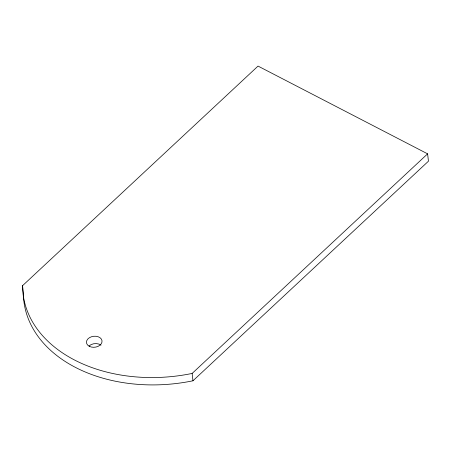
<?xml version="1.0" encoding="UTF-8"?>
<svg xmlns="http://www.w3.org/2000/svg" width="451" height="451" viewBox="0 0 451 451"><rect width="100%" height="100%" fill="white"/><g stroke="black" fill="none" stroke-linecap="round" stroke-linejoin="round"><path stroke-width="0.68" d="M22.55 285.68L258.04 66.088L427.61 153.847L428.45 161.199L192.96 380.791A141.005 99.361 -6.5 0 1 23.39 293.032L22.55 285.68A141.005 99.361 -6.5 0 0 192.126 373.439L192.96 380.791M192.126 373.439L427.61 153.847M89.039 345.973A7.819 5.508 -6.5 0 1 100.979 345.15M89.349 346.334A7.819 5.508 -6.5 0 0 101.954 342.185A7.819 5.508 -6.5 0 0 91.463 336.756A7.819 5.508 -6.5 0 0 89.349 346.334"/></g></svg>
